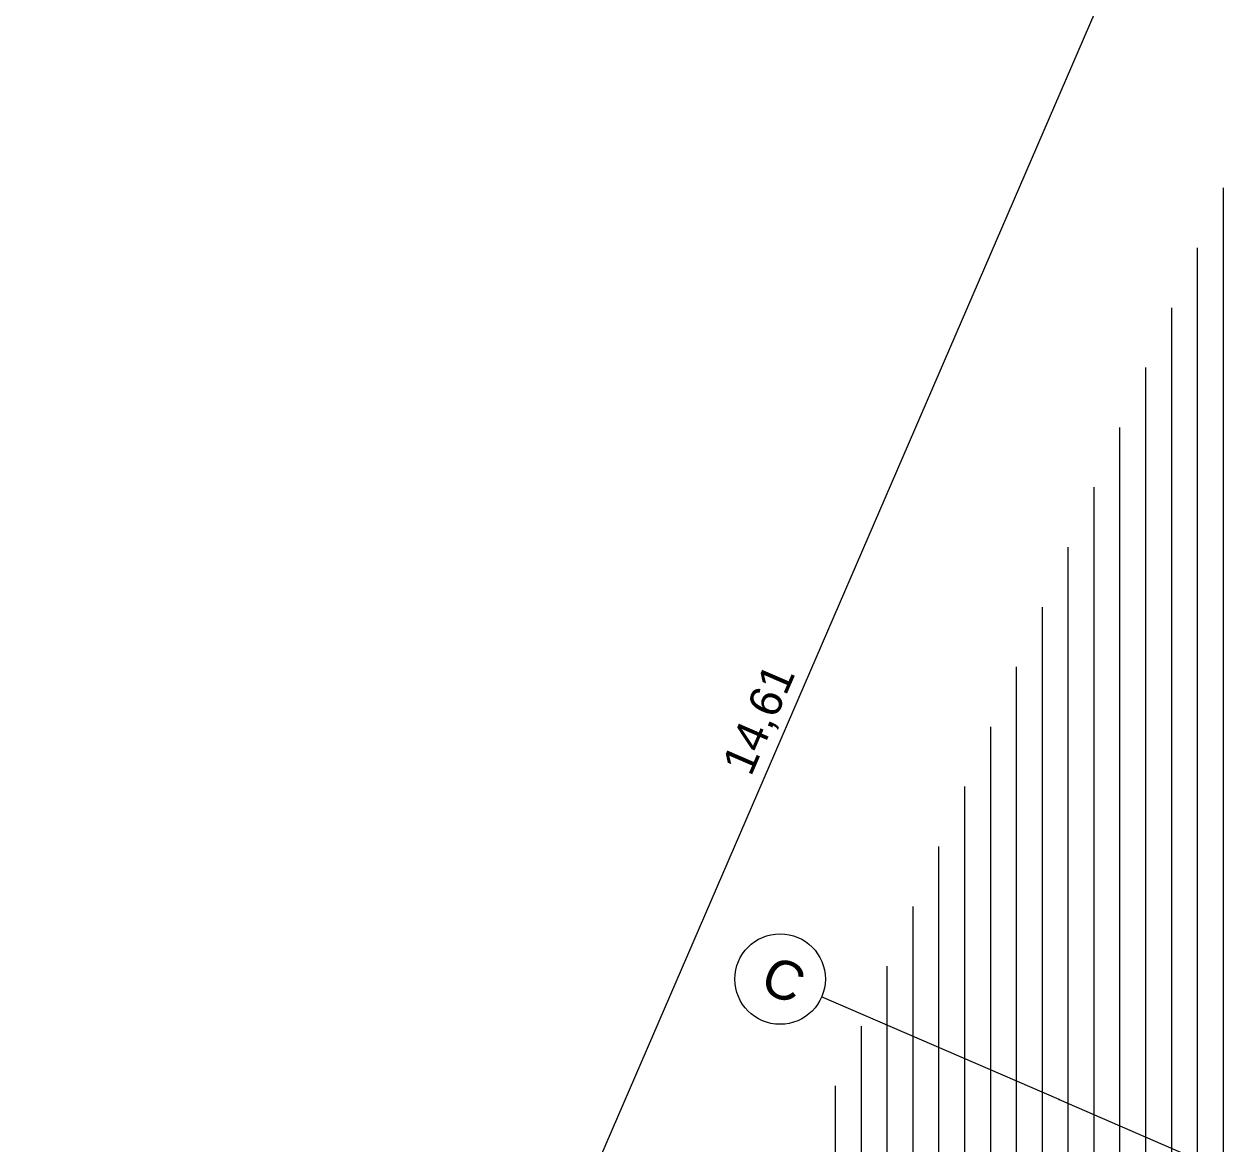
# Model space of a CAD drawing. Header units: millimetres. Extents: x 12535370 to 12566104, y 356204400 to 356234587.
# Drawn here: x 12536561 to 12541213, y 356220176 to 356224507 of the extents above; entities that cross this region are included whole.
import ezdxf
from ezdxf.enums import TextEntityAlignment as Align

# ---------------------------------------------------------------- set-up
doc = ezdxf.new("R2010")
doc.units = ezdxf.units.MM
doc.header["$MEASUREMENT"] = 0
doc.linetypes.add('Dot & Dashed', pattern=[6702.78, 3527.78, -1763.89, 0, -1411.11])
doc.layers.add('New_110 Bemassungen Ausführung', color=7, linetype='Continuous')
doc.layers.add('New_290 Raster _ Achsen', color=7, linetype='Continuous')
for name, color, linetype, lineweight in [('New_110 Bemassungen Ausführung_Pen_No__1', 7, 'Continuous', 13), ('New_255 Plangrafiken_Pen_No__39', 8, 'Continuous', 13), ('New_290 Raster _ Achsen_Pen_No__1', 7, 'Continuous', 13), ('New_290 Raster _ Achsen_Pen_No__108', 7, 'Continuous', 13)]:
    doc.layers.add(name, color=color, linetype=linetype, lineweight=lineweight)
doc.styles.add('GENERATED_STYLE_1', font='arial.ttf')
doc.dimstyles.new('GENERATED_STYLE__1', dxfattribs={"dimtxt": 125, "dimasz": 47.5, "dimexe": 0.18, "dimexo": 2, "dimgap": 0, "dimtad": 1, "dimlfac": 0.001, "dimzin": 0, "dimdsep": 46, "dimtxsty": 'GENERATED_STYLE_1', "dimblk": 'ARROWHEAD_2', "dimblk1": 'ARROWHEAD_2', "dimblk2": 'ARROWHEAD_2', "dimcen": 0.09, "dimclrd": 7, "dimclre": 7, "dimclrt": 7, "dimadec": 0, "dimazin": 0, "dimtfac": 1, "dimtdec": 4, "dimtmove": 0, "dimatfit": 3, "dimfxl": 1, "dimtolj": 1, "dimtzin": 0, "dimarcsym": 0})

# ---------------------------------------------------------------- blocks, each defined once
blk = doc.blocks.new('*X29', base_point=(12240439.2, 356160438.4))
at = {"layer": 'New_255 Plangrafiken_Pen_No__39', "color": 8, "linetype": 'Continuous', "lineweight": 13}
for p, q in [((12541198.2, 356223873), (12541198.2, 356223683.6)), ((12541198.2, 356223873), (12541198.2, 356223683.6)), ((12541198.2, 356223683.6), (12541198.2, 356223433.6)), ((12541198.2, 356223683.6), (12541198.2, 356223433.6)), ((12541098.2, 356223641.5), (12541098.2, 356223433.6)), ((12541098.2, 356223641.5), (12541098.2, 356223433.6)), ((12541098.2, 356223433.6), (12541098.2, 356223183.6)), ((12541098.2, 356223433.6), (12541098.2, 356223183.6)), ((12541198.2, 356223433.6), (12541198.2, 356223183.6)), ((12541198.2, 356223433.6), (12541198.2, 356223183.6)), ((12540998.2, 356223410), (12540998.2, 356223183.6)), ((12540998.2, 356223410), (12540998.2, 356223183.6)), ((12540898.2, 356223178.5), (12540898.2, 356222933.6)), ((12540898.2, 356223178.5), (12540898.2, 356222933.6)), ((12540998.2, 356223183.6), (12540998.2, 356222933.6)), ((12540998.2, 356223183.6), (12540998.2, 356222933.6)), ((12541098.2, 356223183.6), (12541098.2, 356222933.6)), ((12541098.2, 356223183.6), (12541098.2, 356222933.6)), ((12541198.2, 356223183.6), (12541198.2, 356222933.6)), ((12541198.2, 356223183.6), (12541198.2, 356222933.6)), ((12540798.2, 356222947), (12540798.2, 356222933.6)), ((12540798.2, 356222947), (12540798.2, 356222933.6)), ((12540798.2, 356222933.6), (12540798.2, 356222683.6)), ((12540798.2, 356222933.6), (12540798.2, 356222683.6)), ((12540898.2, 356222933.6), (12540898.2, 356222683.6)), ((12540898.2, 356222933.6), (12540898.2, 356222683.6)), ((12540998.2, 356222933.6), (12540998.2, 356222683.6)), ((12540998.2, 356222933.6), (12540998.2, 356222683.6)), ((12541098.2, 356222933.6), (12541098.2, 356222683.6)), ((12541098.2, 356222933.6), (12541098.2, 356222683.6)), ((12541198.2, 356222933.6), (12541198.2, 356222683.6)), ((12541198.2, 356222933.6), (12541198.2, 356222683.6)), ((12540698.2, 356222715.6), (12540698.2, 356222683.6)), ((12540698.2, 356222715.6), (12540698.2, 356222683.6)), ((12540698.2, 356222683.6), (12540698.2, 356222433.6)), ((12540698.2, 356222683.6), (12540698.2, 356222433.6)), ((12540798.2, 356222683.6), (12540798.2, 356222433.6)), ((12540798.2, 356222683.6), (12540798.2, 356222433.6)), ((12540898.2, 356222683.6), (12540898.2, 356222433.6)), ((12540898.2, 356222683.6), (12540898.2, 356222433.6)), ((12540998.2, 356222683.6), (12540998.2, 356222433.6)), ((12540998.2, 356222683.6), (12540998.2, 356222433.6)), ((12541098.2, 356222683.6), (12541098.2, 356222433.6)), ((12541098.2, 356222683.6), (12541098.2, 356222433.6)), ((12541198.2, 356222683.6), (12541198.2, 356222433.6)), ((12541198.2, 356222683.6), (12541198.2, 356222433.6)), ((12540598.2, 356222484.1), (12540598.2, 356222433.6)), ((12540598.2, 356222484.1), (12540598.2, 356222433.6)), ((12540598.2, 356222433.6), (12540598.2, 356222183.6)), ((12540598.2, 356222433.6), (12540598.2, 356222183.6)), ((12540698.2, 356222433.6), (12540698.2, 356222183.6)), ((12540698.2, 356222433.6), (12540698.2, 356222183.6)), ((12540798.2, 356222433.6), (12540798.2, 356222183.6)), ((12540798.2, 356222433.6), (12540798.2, 356222183.6)), ((12540898.2, 356222433.6), (12540898.2, 356222183.6)), ((12540898.2, 356222433.6), (12540898.2, 356222183.6)), ((12540998.2, 356222433.6), (12540998.2, 356222183.6)), ((12540998.2, 356222433.6), (12540998.2, 356222183.6)), ((12541098.2, 356222433.6), (12541098.2, 356222183.6)), ((12541098.2, 356222433.6), (12541098.2, 356222183.6)), ((12541198.2, 356222433.6), (12541198.2, 356222183.6)), ((12541198.2, 356222433.6), (12541198.2, 356222183.6)), ((12540498.2, 356222252.6), (12540498.2, 356222183.6)), ((12540498.2, 356222252.6), (12540498.2, 356222183.6)), ((12540498.2, 356222183.6), (12540498.2, 356221933.6)), ((12540498.2, 356222183.6), (12540498.2, 356221933.6)), ((12540598.2, 356222183.6), (12540598.2, 356221933.6)), ((12540598.2, 356222183.6), (12540598.2, 356221933.6)), ((12540698.2, 356222183.6), (12540698.2, 356221933.6)), ((12540698.2, 356222183.6), (12540698.2, 356221933.6)), ((12540798.2, 356222183.6), (12540798.2, 356221933.6)), ((12540798.2, 356222183.6), (12540798.2, 356221933.6)), ((12540898.2, 356222183.6), (12540898.2, 356221933.6)), ((12540898.2, 356222183.6), (12540898.2, 356221933.6)), ((12540998.2, 356222183.6), (12540998.2, 356221933.6)), ((12540998.2, 356222183.6), (12540998.2, 356221933.6)), ((12541098.2, 356222183.6), (12541098.2, 356221933.6)), ((12541098.2, 356222183.6), (12541098.2, 356221933.6)), ((12541198.2, 356222183.6), (12541198.2, 356221933.6)), ((12541198.2, 356222183.6), (12541198.2, 356221933.6)), ((12540398.2, 356222021.1), (12540398.2, 356221933.6)), ((12540398.2, 356222021.1), (12540398.2, 356221933.6)), ((12540398.2, 356221933.6), (12540398.2, 356221683.6)), ((12540398.2, 356221933.6), (12540398.2, 356221683.6)), ((12540498.2, 356221933.6), (12540498.2, 356221683.6)), ((12540498.2, 356221933.6), (12540498.2, 356221683.6)), ((12540598.2, 356221933.6), (12540598.2, 356221683.6)), ((12540598.2, 356221933.6), (12540598.2, 356221683.6)), ((12540698.2, 356221933.6), (12540698.2, 356221683.6)), ((12540698.2, 356221933.6), (12540698.2, 356221683.6)), ((12540798.2, 356221933.6), (12540798.2, 356221683.6)), ((12540798.2, 356221933.6), (12540798.2, 356221683.6)), ((12540898.2, 356221933.6), (12540898.2, 356221683.6)), ((12540898.2, 356221933.6), (12540898.2, 356221683.6)), ((12540998.2, 356221933.6), (12540998.2, 356221683.6)), ((12540998.2, 356221933.6), (12540998.2, 356221683.6)), ((12541098.2, 356221933.6), (12541098.2, 356221683.6)), ((12541098.2, 356221933.6), (12541098.2, 356221683.6)), ((12541198.2, 356221933.6), (12541198.2, 356221683.6)), ((12541198.2, 356221933.6), (12541198.2, 356221683.6)), ((12540298.2, 356221789.6), (12540298.2, 356221683.6)), ((12540298.2, 356221789.6), (12540298.2, 356221683.6)), ((12540298.2, 356221683.6), (12540298.2, 356221433.6)), ((12540298.2, 356221683.6), (12540298.2, 356221433.6)), ((12540398.2, 356221683.6), (12540398.2, 356221433.6)), ((12540398.2, 356221683.6), (12540398.2, 356221433.6)), ((12540498.2, 356221683.6), (12540498.2, 356221433.6)), ((12540498.2, 356221683.6), (12540498.2, 356221433.6)), ((12540598.2, 356221683.6), (12540598.2, 356221433.6)), ((12540598.2, 356221683.6), (12540598.2, 356221433.6)), ((12540698.2, 356221683.6), (12540698.2, 356221433.6)), ((12540698.2, 356221683.6), (12540698.2, 356221433.6)), ((12540798.2, 356221683.6), (12540798.2, 356221433.6)), ((12540798.2, 356221683.6), (12540798.2, 356221433.6)), ((12540898.2, 356221683.6), (12540898.2, 356221433.6)), ((12540898.2, 356221683.6), (12540898.2, 356221433.6)), ((12540998.2, 356221683.6), (12540998.2, 356221433.6)), ((12540998.2, 356221683.6), (12540998.2, 356221433.6)), ((12541098.2, 356221683.6), (12541098.2, 356221433.6)), ((12541098.2, 356221683.6), (12541098.2, 356221433.6)), ((12541198.2, 356221683.6), (12541198.2, 356221433.6)), ((12541198.2, 356221683.6), (12541198.2, 356221433.6)), ((12540198.2, 356221558.1), (12540198.2, 356221433.6)), ((12540198.2, 356221558.1), (12540198.2, 356221433.6)), ((12540198.2, 356221433.6), (12540198.2, 356221183.6)), ((12540198.2, 356221433.6), (12540198.2, 356221183.6)), ((12540298.2, 356221433.6), (12540298.2, 356221183.6)), ((12540298.2, 356221433.6), (12540298.2, 356221183.6)), ((12540398.2, 356221433.6), (12540398.2, 356221183.6)), ((12540398.2, 356221433.6), (12540398.2, 356221183.6)), ((12540498.2, 356221433.6), (12540498.2, 356221183.6)), ((12540498.2, 356221433.6), (12540498.2, 356221183.6)), ((12540598.2, 356221433.6), (12540598.2, 356221183.6)), ((12540598.2, 356221433.6), (12540598.2, 356221183.6)), ((12540698.2, 356221433.6), (12540698.2, 356221183.6)), ((12540698.2, 356221433.6), (12540698.2, 356221183.6)), ((12540798.2, 356221433.6), (12540798.2, 356221183.6)), ((12540798.2, 356221433.6), (12540798.2, 356221183.6)), ((12540898.2, 356221433.6), (12540898.2, 356221183.6)), ((12540898.2, 356221433.6), (12540898.2, 356221183.6)), ((12540998.2, 356221433.6), (12540998.2, 356221183.6)), ((12540998.2, 356221433.6), (12540998.2, 356221183.6)), ((12541098.2, 356221433.6), (12541098.2, 356221183.6)), ((12541098.2, 356221433.6), (12541098.2, 356221183.6)), ((12541198.2, 356221433.6), (12541198.2, 356221183.6)), ((12541198.2, 356221433.6), (12541198.2, 356221183.6)), ((12540098.2, 356221326.6), (12540098.2, 356221183.6)), ((12540098.2, 356221326.6), (12540098.2, 356221183.6)), ((12540098.2, 356221183.6), (12540098.2, 356220933.6)), ((12540098.2, 356221183.6), (12540098.2, 356220933.6)), ((12540198.2, 356221183.6), (12540198.2, 356220933.6)), ((12540198.2, 356221183.6), (12540198.2, 356220933.6)), ((12540298.2, 356221183.6), (12540298.2, 356220933.6)), ((12540298.2, 356221183.6), (12540298.2, 356220933.6)), ((12540398.2, 356221183.6), (12540398.2, 356220933.6)), ((12540398.2, 356221183.6), (12540398.2, 356220933.6)), ((12540498.2, 356221183.6), (12540498.2, 356220933.6)), ((12540498.2, 356221183.6), (12540498.2, 356220933.6)), ((12540598.2, 356221183.6), (12540598.2, 356220933.6)), ((12540598.2, 356221183.6), (12540598.2, 356220933.6)), ((12540698.2, 356221183.6), (12540698.2, 356220933.6)), ((12540698.2, 356221183.6), (12540698.2, 356220933.6)), ((12540798.2, 356221183.6), (12540798.2, 356220933.6)), ((12540798.2, 356221183.6), (12540798.2, 356220933.6)), ((12540898.2, 356221183.6), (12540898.2, 356220933.6)), ((12540898.2, 356221183.6), (12540898.2, 356220933.6)), ((12540998.2, 356221183.6), (12540998.2, 356220933.6)), ((12540998.2, 356221183.6), (12540998.2, 356220933.6)), ((12541098.2, 356221183.6), (12541098.2, 356220933.6)), ((12541098.2, 356221183.6), (12541098.2, 356220933.6)), ((12541198.2, 356221183.6), (12541198.2, 356220933.6)), ((12541198.2, 356221183.6), (12541198.2, 356220933.6)), ((12539998.2, 356221095.1), (12539998.2, 356220933.6)), ((12539998.2, 356221095.1), (12539998.2, 356220933.6)), ((12539998.2, 356220933.6), (12539998.2, 356220683.6)), ((12539998.2, 356220933.6), (12539998.2, 356220683.6)), ((12540098.2, 356220933.6), (12540098.2, 356220683.6)), ((12540098.2, 356220933.6), (12540098.2, 356220683.6)), ((12540198.2, 356220933.6), (12540198.2, 356220683.6)), ((12540198.2, 356220933.6), (12540198.2, 356220683.6)), ((12540298.2, 356220933.6), (12540298.2, 356220683.6)), ((12540298.2, 356220933.6), (12540298.2, 356220683.6)), ((12540398.2, 356220933.6), (12540398.2, 356220683.6)), ((12540398.2, 356220933.6), (12540398.2, 356220683.6)), ((12540498.2, 356220933.6), (12540498.2, 356220683.6)), ((12540498.2, 356220933.6), (12540498.2, 356220683.6)), ((12540598.2, 356220933.6), (12540598.2, 356220683.6)), ((12540598.2, 356220933.6), (12540598.2, 356220683.6)), ((12540698.2, 356220933.6), (12540698.2, 356220683.6)), ((12540698.2, 356220933.6), (12540698.2, 356220683.6)), ((12540798.2, 356220933.6), (12540798.2, 356220683.6)), ((12540798.2, 356220933.6), (12540798.2, 356220683.6)), ((12540898.2, 356220933.6), (12540898.2, 356220683.6)), ((12540898.2, 356220933.6), (12540898.2, 356220683.6)), ((12540998.2, 356220933.6), (12540998.2, 356220683.6)), ((12540998.2, 356220933.6), (12540998.2, 356220683.6)), ((12541098.2, 356220933.6), (12541098.2, 356220683.6)), ((12541098.2, 356220933.6), (12541098.2, 356220683.6)), ((12541198.2, 356220933.6), (12541198.2, 356220683.6)), ((12541198.2, 356220933.6), (12541198.2, 356220683.6)), ((12539898.2, 356220863.6), (12539898.2, 356220683.6)), ((12539898.2, 356220863.6), (12539898.2, 356220683.6)), ((12539898.2, 356220683.6), (12539898.2, 356220433.6)), ((12539898.2, 356220683.6), (12539898.2, 356220433.6)), ((12539998.2, 356220683.6), (12539998.2, 356220433.6)), ((12539998.2, 356220683.6), (12539998.2, 356220433.6)), ((12540098.2, 356220683.6), (12540098.2, 356220433.6)), ((12540098.2, 356220683.6), (12540098.2, 356220433.6)), ((12540198.2, 356220683.6), (12540198.2, 356220433.6)), ((12540198.2, 356220683.6), (12540198.2, 356220433.6)), ((12540298.2, 356220683.6), (12540298.2, 356220433.6)), ((12540298.2, 356220683.6), (12540298.2, 356220433.6)), ((12540398.2, 356220683.6), (12540398.2, 356220433.6)), ((12540398.2, 356220683.6), (12540398.2, 356220433.6)), ((12540498.2, 356220683.6), (12540498.2, 356220433.6)), ((12540498.2, 356220683.6), (12540498.2, 356220433.6)), ((12540598.2, 356220683.6), (12540598.2, 356220433.6)), ((12540598.2, 356220683.6), (12540598.2, 356220433.6)), ((12540698.2, 356220683.6), (12540698.2, 356220433.6)), ((12540698.2, 356220683.6), (12540698.2, 356220433.6)), ((12540798.2, 356220683.6), (12540798.2, 356220433.6)), ((12540798.2, 356220683.6), (12540798.2, 356220433.6)), ((12540898.2, 356220683.6), (12540898.2, 356220433.6)), ((12540898.2, 356220683.6), (12540898.2, 356220433.6)), ((12540998.2, 356220683.6), (12540998.2, 356220433.6)), ((12540998.2, 356220683.6), (12540998.2, 356220433.6)), ((12541098.2, 356220683.6), (12541098.2, 356220433.6)), ((12541098.2, 356220683.6), (12541098.2, 356220433.6)), ((12541198.2, 356220683.6), (12541198.2, 356220433.6)), ((12541198.2, 356220683.6), (12541198.2, 356220433.6)), ((12539798.2, 356220632.1), (12539798.2, 356220433.6)), ((12539798.2, 356220632.1), (12539798.2, 356220433.6)), ((12539798.2, 356220433.6), (12539798.2, 356220183.6)), ((12539798.2, 356220433.6), (12539798.2, 356220183.6)), ((12539898.2, 356220433.6), (12539898.2, 356220183.6)), ((12539898.2, 356220433.6), (12539898.2, 356220183.6)), ((12539998.2, 356220433.6), (12539998.2, 356220183.6)), ((12539998.2, 356220433.6), (12539998.2, 356220183.6)), ((12540098.2, 356220433.6), (12540098.2, 356220183.6)), ((12540098.2, 356220433.6), (12540098.2, 356220183.6)), ((12540198.2, 356220433.6), (12540198.2, 356220183.6)), ((12540198.2, 356220433.6), (12540198.2, 356220183.6)), ((12540298.2, 356220433.6), (12540298.2, 356220183.6)), ((12540298.2, 356220433.6), (12540298.2, 356220183.6)), ((12540398.2, 356220433.6), (12540398.2, 356220183.6)), ((12540398.2, 356220433.6), (12540398.2, 356220183.6)), ((12540498.2, 356220433.6), (12540498.2, 356220183.6)), ((12540498.2, 356220433.6), (12540498.2, 356220183.6)), ((12540598.2, 356220433.6), (12540598.2, 356220183.6)), ((12540598.2, 356220433.6), (12540598.2, 356220183.6)), ((12540698.2, 356220433.6), (12540698.2, 356220183.6)), ((12540698.2, 356220433.6), (12540698.2, 356220183.6)), ((12540798.2, 356220433.6), (12540798.2, 356220183.6)), ((12540798.2, 356220433.6), (12540798.2, 356220183.6)), ((12540898.2, 356220433.6), (12540898.2, 356220183.6)), ((12540898.2, 356220433.6), (12540898.2, 356220183.6)), ((12540998.2, 356220433.6), (12540998.2, 356220183.6)), ((12540998.2, 356220433.6), (12540998.2, 356220183.6)), ((12541098.2, 356220433.6), (12541098.2, 356220183.6)), ((12541098.2, 356220433.6), (12541098.2, 356220183.6)), ((12541198.2, 356220433.6), (12541198.2, 356220183.6)), ((12541198.2, 356220433.6), (12541198.2, 356220183.6)), ((12539698.2, 356220400.6), (12539698.2, 356220183.6)), ((12539698.2, 356220400.6), (12539698.2, 356220183.6)), ((12539698.2, 356220183.6), (12539698.2, 356219933.6)), ((12539698.2, 356220183.6), (12539698.2, 356219933.6)), ((12539798.2, 356220183.6), (12539798.2, 356219933.6)), ((12539798.2, 356220183.6), (12539798.2, 356219933.6)), ((12539898.2, 356220183.6), (12539898.2, 356219933.6)), ((12539898.2, 356220183.6), (12539898.2, 356219933.6)), ((12539998.2, 356220183.6), (12539998.2, 356219933.6)), ((12539998.2, 356220183.6), (12539998.2, 356219933.6)), ((12540098.2, 356220183.6), (12540098.2, 356219933.6)), ((12540098.2, 356220183.6), (12540098.2, 356219933.6)), ((12540198.2, 356220183.6), (12540198.2, 356219933.6)), ((12540198.2, 356220183.6), (12540198.2, 356219933.6)), ((12540298.2, 356220183.6), (12540298.2, 356219933.6)), ((12540298.2, 356220183.6), (12540298.2, 356219933.6)), ((12540398.2, 356220183.6), (12540398.2, 356219933.6)), ((12540398.2, 356220183.6), (12540398.2, 356219933.6)), ((12540498.2, 356220183.6), (12540498.2, 356219933.6)), ((12540498.2, 356220183.6), (12540498.2, 356219933.6)), ((12540598.2, 356220183.6), (12540598.2, 356219933.6)), ((12540598.2, 356220183.6), (12540598.2, 356219933.6)), ((12540698.2, 356220183.6), (12540698.2, 356219933.6)), ((12540698.2, 356220183.6), (12540698.2, 356219933.6)), ((12540798.2, 356220183.6), (12540798.2, 356219933.6)), ((12540798.2, 356220183.6), (12540798.2, 356219933.6)), ((12540898.2, 356220183.6), (12540898.2, 356219933.6)), ((12540898.2, 356220183.6), (12540898.2, 356219933.6)), ((12540998.2, 356220183.6), (12540998.2, 356219933.6)), ((12540998.2, 356220183.6), (12540998.2, 356219933.6)), ((12541098.2, 356220183.6), (12541098.2, 356219933.6)), ((12541098.2, 356220183.6), (12541098.2, 356219933.6)), ((12541198.2, 356220183.6), (12541198.2, 356219933.6)), ((12541198.2, 356220183.6), (12541198.2, 356219933.6))]:
    blk.add_line(p, q, dxfattribs=at)
blk = doc.blocks.new('Fill_3', base_point=(12240439.2, 356160438.4))
at = {"layer": 'New_255 Plangrafiken_Pen_No__39', "color": 8, "linetype": 'Continuous', "lineweight": 13}
blk.add_blockref('*X29', (12240439.2, 356160438.4), dxfattribs=at)
blk = doc.blocks.new('Standard grid marker[59]', base_point=(12539645.8, 356220744.6))
at = {"layer": 'New_290 Raster _ Achsen_Pen_No__1', "color": 7, "linetype": 'Continuous', "lineweight": 13}
blk.add_circle((12539485.1, 356220814), 175, dxfattribs=at)
at = {"layer": 'New_290 Raster _ Achsen_Pen_No__108', "color": 7, "linetype": 'Dot & Dashed', "lineweight": 13}
for q in [(12539645.8, 356220744.6), (12561567.2, 356211274.9)]:
    blk.add_line((12540563.8, 356220348), q, dxfattribs=at)
blk.add_point((12540563.8, 356220348), dxfattribs=at)
blk.add_point((12540563.8, 356220348), dxfattribs=at)
at = {"layer": 'New_290 Raster _ Achsen_Pen_No__108', "color": 7, "lineweight": 13, "style": 'GENERATED_STYLE_1'}
for tag, p in [('AC_MarkerText_1_0', (12539528.5, 356220880.1)), ('AC_MarkerText_1_1', (12562689.2, 356210875))]:
    blk.add_attdef(tag, text='', height=150, rotation=336.6365, dxfattribs=at).set_placement(p, align=Align.TOP_CENTER)
blk = doc.blocks.new('*D282', base_point=(12240439.2, 356160438.4))
at = {"layer": 'New_110 Bemassungen Ausführung_Pen_No__1', "color": 7, "linetype": 'Continuous', "lineweight": 13, "transparency": 16777216}
for p, q in [((12542419.9, 356228449.1), (12542376.9, 356228507.1)), ((12542398.4, 356228478.1), (12542410.5, 356228506.2)), ((12536604.2, 356215065.1), (12542398.4, 356228478.1)), ((12542441.4, 356228459.5), (12542355.4, 356228496.7)), ((12536647.2, 356215046.5), (12536561.2, 356215083.7)), ((12536582.7, 356215094.1), (12536625.7, 356215036.2)), ((12536592.1, 356215037.1), (12536604.2, 356215065.1))]:
    blk.add_line(p, q, dxfattribs=at)
at = {"layer": 'New_110 Bemassungen Ausführung_Pen_No__1', "color": 7, "lineweight": 13, "transparency": 16777216, "insert": (12539393.3, 356221584.6), "char_height": 125, "attachment_point": 7, "rotation": 66.6365, "style": 'GENERATED_STYLE_1'}
blk.add_mtext('\\A1;{\\pql;\\fArial|b0|i0|c0|p0;\\W1.000000;14,61}', dxfattribs=at)
blk = doc.blocks.new('ARROWHEAD_2')
at = {"color": 0, "linetype": 'Continuous', "lineweight": 0}
for p, q in [((0, 0), (-1, 0)), ((-0.378, -0.655), (0.378, 0.655))]:
    blk.add_line(p, q, dxfattribs=at)

msp = doc.modelspace()

# ---------------------------------------------------------------- block references
at = {"layer": 'New_255 Plangrafiken_Pen_No__39', "color": 8, "linetype": 'Continuous', "lineweight": 13}
msp.add_blockref('Fill_3', (12240439.157, 356160438.356), dxfattribs=at)
at = {"layer": 'New_290 Raster _ Achsen', "color": 7, "linetype": 'Continuous', "lineweight": 13}
ref = msp.add_blockref('Standard grid marker[59]', (12539645.773, 356220744.612), dxfattribs=at)
ref.add_attrib('AC_MarkerText_1', 'C', dxfattribs={"layer": 'New_290 Raster _ Achsen_Pen_No__108', "color": 7, "lineweight": 13, "height": 150, "rotation": 336.636458, "style": 'GENERATED_STYLE_1'}).set_placement((12539528.46, 356220880.05), align=Align.TOP_CENTER)

# ---------------------------------------------------------------- dimensions: what is measured, and where the dimension line sits
at = {"layer": 'New_110 Bemassungen Ausführung', "color": 7, "linetype": 'Continuous', "lineweight": 13}
dim = msp.add_linear_dim(base=(12542398.394, 356228478.097), p1=(12539105.263, 356213984.694), p2=(12544479.217, 356227579.216), angle=66.636458, dimstyle='GENERATED_STYLE__1', dxfattribs=at)
dim.commit()
dim.dimension.update_dxf_attribs({"geometry": '*D282', "text_midpoint": (12539418.949, 356221801.613), "dimtype": 160, "text_rotation": 66.636458})

doc.saveas('drawing.dxf')
